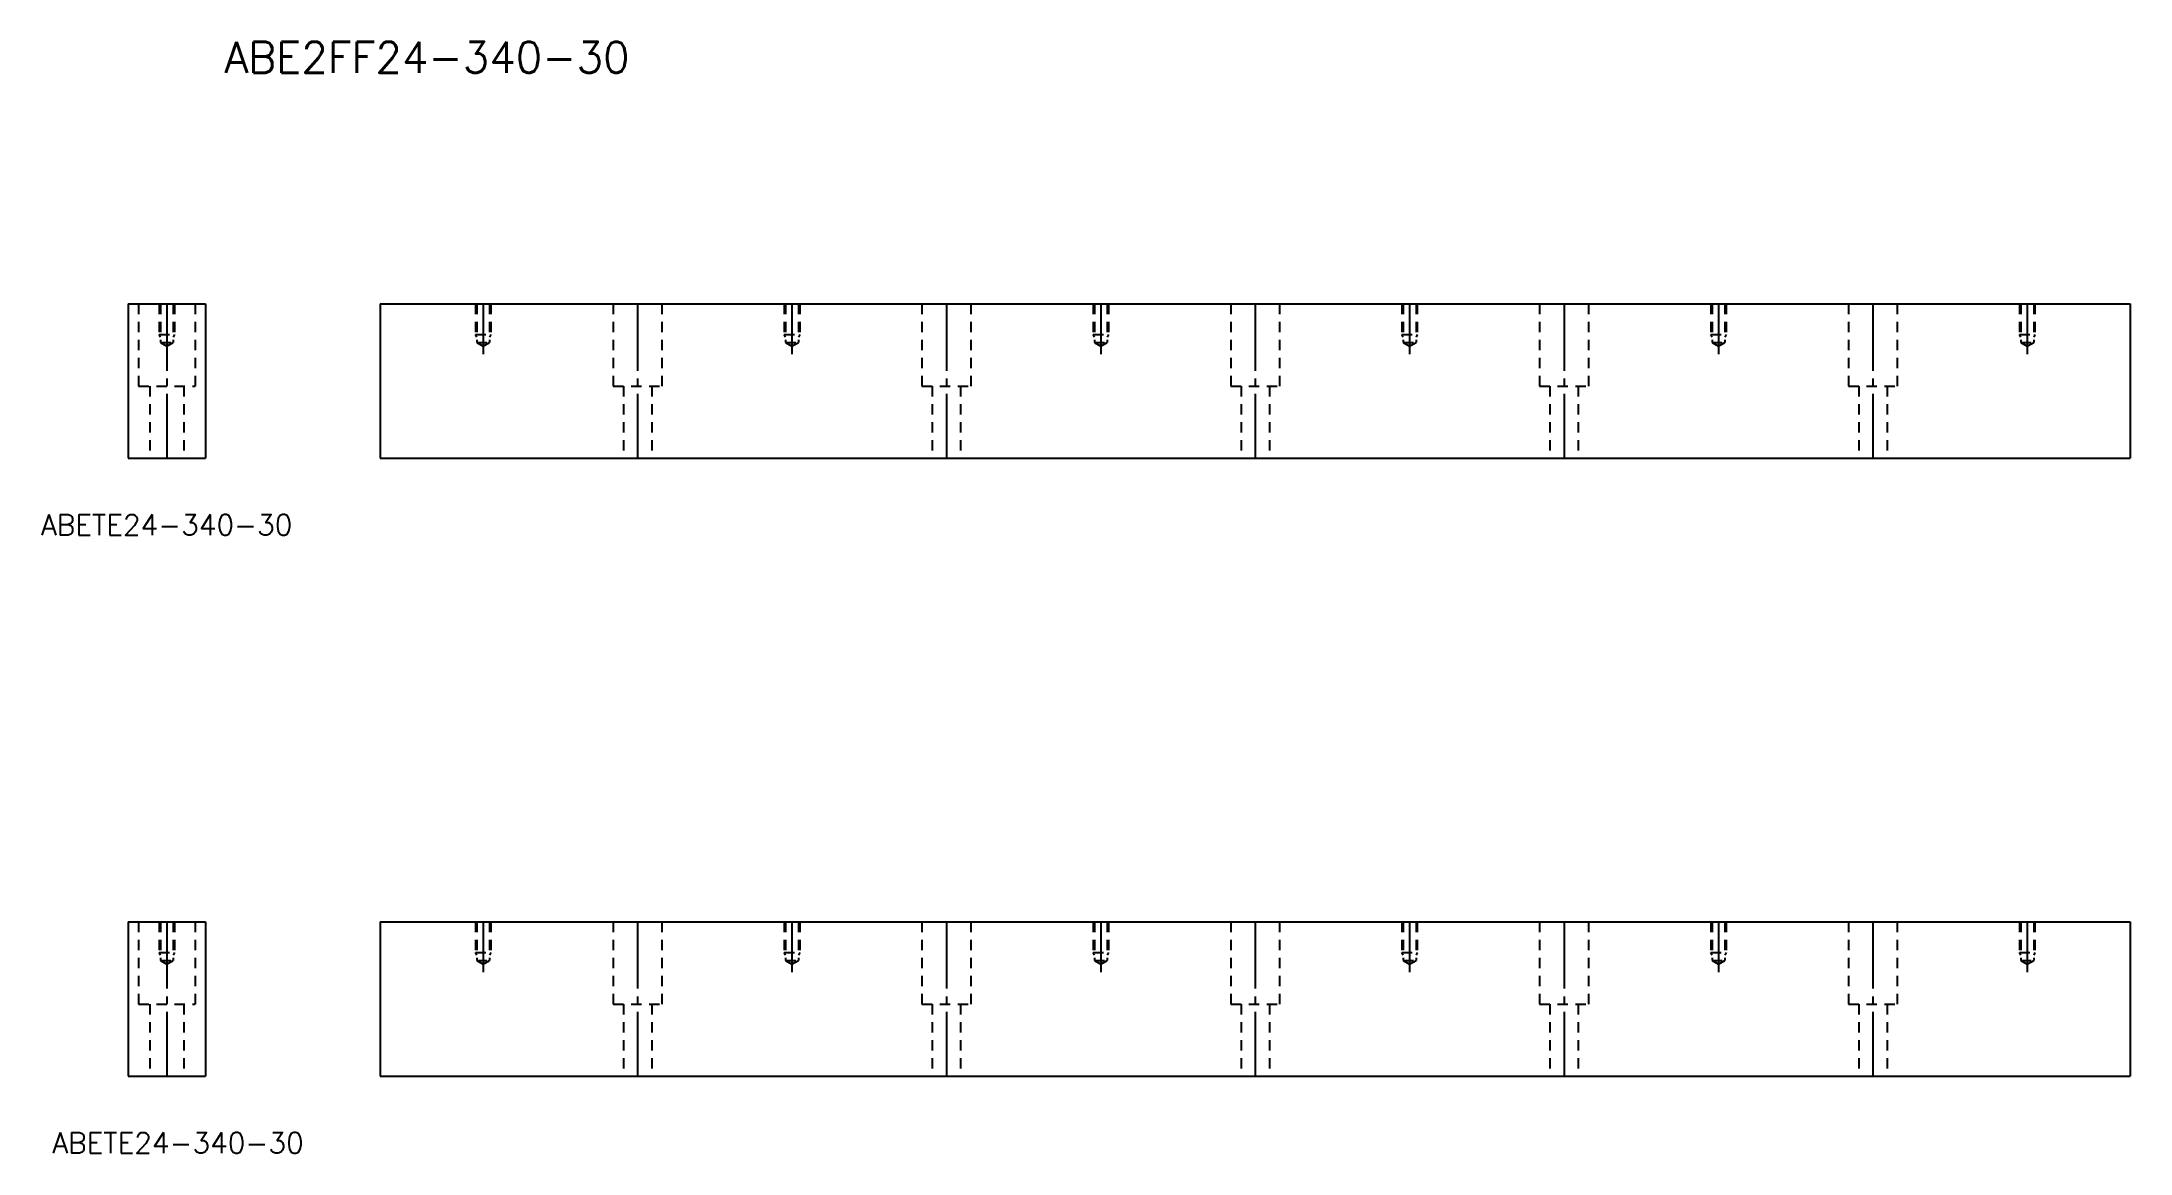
# Model space of a CAD drawing. Extents: x 3 to 408, y 121 to 337.
import ezdxf

# ---------------------------------------------------------------- set-up
doc = ezdxf.new("R2010")
doc.units = 0
doc.header["$MEASUREMENT"] = 0
doc.linetypes.add('CENTER', pattern=[17.5, 13, -1.5, 1.5, -1.5])
doc.linetypes.add('DASHED', pattern=[3.5, 2, -1.5])
doc.layers.get('0').update_dxf_attribs({"linetype": 'CONTINUOUS'})
doc.layers.add('CENTER', color=1, linetype='CENTER')
doc.styles.get("Standard").update_dxf_attribs({"font": 'txt.shx', "bigfont": '@extfont2.shx'})

msp = doc.modelspace()

# ---------------------------------------------------------------- linework, layer by layer
at = {"color": 7, "linetype": 'Continuous'}
for p, q in [((19.46, 286.25), (19.46, 256.25)), ((19.46, 286.25), (34.46, 286.25)), ((34.46, 286.25), (34.46, 256.25)), ((68.4, 286.25), (408.4, 286.25)), ((68.4, 286.25), (68.4, 256.25)), ((408.4, 286.25), (408.4, 256.25)), ((19.46, 256.25), (34.46, 256.25)), ((68.4, 256.25), (408.4, 256.25)), ((19.46, 166.25), (19.46, 136.25)), ((19.46, 166.25), (34.46, 166.25)), ((34.46, 166.25), (34.46, 136.25)), ((68.4, 166.25), (408.4, 166.25)), ((68.4, 166.25), (68.4, 136.25)), ((408.4, 166.25), (408.4, 136.25)), ((19.46, 136.25), (34.46, 136.25)), ((68.4, 136.25), (408.4, 136.25))]:
    msp.add_line(p, q, dxfattribs=at)
at = {"color": 3, "linetype": 'DASHED'}
for p, q in [((21.46, 286.25), (21.46, 270.25)), ((25.46, 286.25), (25.46, 280.25)), ((25.71, 286.25), (25.71, 278.75)), ((28.21, 286.25), (28.21, 278.75)), ((28.46, 286.25), (28.46, 280.25)), ((32.46, 286.25), (32.46, 270.25)), ((86.9, 286.25), (86.9, 280.25)), ((87.15, 286.25), (87.15, 278.75)), ((89.65, 286.25), (89.65, 278.75)), ((89.9, 286.25), (89.9, 280.25)), ((113.65, 286.25), (113.65, 270.25)), ((123.15, 286.25), (123.15, 270.25)), ((146.9, 286.25), (146.9, 280.25)), ((147.15, 286.25), (147.15, 278.75)), ((149.65, 286.25), (149.65, 278.75)), ((149.9, 286.25), (149.9, 280.25)), ((173.65, 286.25), (173.65, 270.25)), ((183.15, 286.25), (183.15, 270.25)), ((206.9, 286.25), (206.9, 280.25)), ((207.15, 286.25), (207.15, 278.75)), ((209.65, 286.25), (209.65, 278.75)), ((209.9, 286.25), (209.9, 280.25)), ((233.65, 286.25), (233.65, 270.25)), ((243.15, 286.25), (243.15, 270.25)), ((266.9, 286.25), (266.9, 280.25)), ((267.15, 286.25), (267.15, 278.75)), ((269.65, 286.25), (269.65, 278.75)), ((269.9, 286.25), (269.9, 280.25)), ((293.65, 286.25), (293.65, 270.25)), ((303.15, 286.25), (303.15, 270.25)), ((326.9, 286.25), (326.9, 280.25)), ((327.15, 286.25), (327.15, 278.75)), ((329.65, 286.25), (329.65, 278.75)), ((329.9, 286.25), (329.9, 280.25)), ((353.65, 286.25), (353.65, 270.25)), ((363.15, 286.25), (363.15, 270.25)), ((386.9, 286.25), (386.9, 280.25)), ((387.15, 286.25), (387.15, 278.75)), ((389.65, 286.25), (389.65, 278.75)), ((389.9, 286.25), (389.9, 280.25)), ((25.71, 279.75), (25.46, 280.25)), ((25.46, 280.25), (28.46, 280.25)), ((28.46, 280.25), (28.21, 279.75)), ((86.9, 280.25), (89.9, 280.25)), ((87.15, 279.75), (86.9, 280.25)), ((89.9, 280.25), (89.65, 279.75)), ((147.15, 279.75), (146.9, 280.25)), ((146.9, 280.25), (149.9, 280.25)), ((149.9, 280.25), (149.65, 279.75)), ((207.15, 279.75), (206.9, 280.25)), ((206.9, 280.25), (209.9, 280.25)), ((209.9, 280.25), (209.65, 279.75)), ((267.15, 279.75), (266.9, 280.25)), ((266.9, 280.25), (269.9, 280.25)), ((269.9, 280.25), (269.65, 279.75)), ((327.15, 279.75), (326.9, 280.25)), ((326.9, 280.25), (329.9, 280.25)), ((329.9, 280.25), (329.65, 279.75)), ((387.15, 279.75), (386.9, 280.25)), ((386.9, 280.25), (389.9, 280.25)), ((389.9, 280.25), (389.65, 279.75)), ((25.71, 278.75), (26.96, 278.02)), ((25.71, 278.75), (28.21, 278.75)), ((26.96, 278.02), (28.21, 278.75)), ((87.15, 278.75), (89.65, 278.75)), ((87.15, 278.75), (88.4, 278.02)), ((88.4, 278.02), (89.65, 278.75)), ((147.15, 278.75), (148.4, 278.02)), ((147.15, 278.75), (149.65, 278.75)), ((148.4, 278.02), (149.65, 278.75)), ((207.15, 278.75), (208.4, 278.02)), ((207.15, 278.75), (209.65, 278.75)), ((208.4, 278.02), (209.65, 278.75)), ((267.15, 278.75), (268.4, 278.02)), ((267.15, 278.75), (269.65, 278.75)), ((268.4, 278.02), (269.65, 278.75)), ((327.15, 278.75), (328.4, 278.02)), ((327.15, 278.75), (329.65, 278.75)), ((328.4, 278.02), (329.65, 278.75)), ((387.15, 278.75), (388.4, 278.02)), ((387.15, 278.75), (389.65, 278.75)), ((388.4, 278.02), (389.65, 278.75)), ((21.46, 270.25), (32.46, 270.25)), ((23.66, 270.25), (23.66, 256.25)), ((30.26, 270.25), (30.26, 256.25)), ((113.65, 270.25), (123.15, 270.25)), ((115.65, 270.25), (115.65, 256.25)), ((121.15, 270.25), (121.15, 256.25)), ((173.65, 270.25), (183.15, 270.25)), ((175.65, 270.25), (175.65, 256.25)), ((181.15, 270.25), (181.15, 256.25)), ((233.65, 270.25), (243.15, 270.25)), ((235.65, 270.25), (235.65, 256.25)), ((241.15, 270.25), (241.15, 256.25)), ((293.65, 270.25), (303.15, 270.25)), ((295.65, 270.25), (295.65, 256.25)), ((301.15, 270.25), (301.15, 256.25)), ((353.65, 270.25), (363.15, 270.25)), ((355.65, 270.25), (355.65, 256.25)), ((361.15, 270.25), (361.15, 256.25)), ((21.46, 166.25), (21.46, 150.25)), ((25.46, 166.25), (25.46, 160.25)), ((25.71, 166.25), (25.71, 158.75)), ((28.21, 166.25), (28.21, 158.75)), ((28.46, 166.25), (28.46, 160.25)), ((32.46, 166.25), (32.46, 150.25)), ((86.9, 166.25), (86.9, 160.25)), ((87.15, 166.25), (87.15, 158.75)), ((89.65, 166.25), (89.65, 158.75)), ((89.9, 166.25), (89.9, 160.25)), ((113.65, 166.25), (113.65, 150.25)), ((123.15, 166.25), (123.15, 150.25)), ((146.9, 166.25), (146.9, 160.25)), ((147.15, 166.25), (147.15, 158.75)), ((149.65, 166.25), (149.65, 158.75)), ((149.9, 166.25), (149.9, 160.25)), ((173.65, 166.25), (173.65, 150.25)), ((183.15, 166.25), (183.15, 150.25)), ((206.9, 166.25), (206.9, 160.25)), ((207.15, 166.25), (207.15, 158.75)), ((209.65, 166.25), (209.65, 158.75)), ((209.9, 166.25), (209.9, 160.25)), ((233.65, 166.25), (233.65, 150.25)), ((243.15, 166.25), (243.15, 150.25)), ((266.9, 166.25), (266.9, 160.25)), ((267.15, 166.25), (267.15, 158.75)), ((269.65, 166.25), (269.65, 158.75)), ((269.9, 166.25), (269.9, 160.25)), ((293.65, 166.25), (293.65, 150.25)), ((303.15, 166.25), (303.15, 150.25)), ((326.9, 166.25), (326.9, 160.25)), ((327.15, 166.25), (327.15, 158.75)), ((329.65, 166.25), (329.65, 158.75)), ((329.9, 166.25), (329.9, 160.25)), ((353.65, 166.25), (353.65, 150.25)), ((363.15, 166.25), (363.15, 150.25)), ((386.9, 166.25), (386.9, 160.25)), ((387.15, 166.25), (387.15, 158.75)), ((389.65, 166.25), (389.65, 158.75)), ((389.9, 166.25), (389.9, 160.25)), ((25.71, 159.75), (25.46, 160.25)), ((25.46, 160.25), (28.46, 160.25)), ((25.71, 158.75), (26.96, 158.02)), ((25.71, 158.75), (28.21, 158.75)), ((26.96, 158.02), (28.21, 158.75)), ((28.46, 160.25), (28.21, 159.75)), ((86.9, 160.25), (89.9, 160.25)), ((87.15, 159.75), (86.9, 160.25)), ((87.15, 158.75), (89.65, 158.75)), ((87.15, 158.75), (88.4, 158.02)), ((88.4, 158.02), (89.65, 158.75)), ((89.9, 160.25), (89.65, 159.75)), ((147.15, 159.75), (146.9, 160.25)), ((146.9, 160.25), (149.9, 160.25)), ((147.15, 158.75), (148.4, 158.02)), ((147.15, 158.75), (149.65, 158.75)), ((148.4, 158.02), (149.65, 158.75)), ((149.9, 160.25), (149.65, 159.75)), ((207.15, 159.75), (206.9, 160.25)), ((206.9, 160.25), (209.9, 160.25)), ((207.15, 158.75), (208.4, 158.02)), ((207.15, 158.75), (209.65, 158.75)), ((208.4, 158.02), (209.65, 158.75)), ((209.9, 160.25), (209.65, 159.75)), ((267.15, 159.75), (266.9, 160.25)), ((266.9, 160.25), (269.9, 160.25)), ((267.15, 158.75), (268.4, 158.02)), ((267.15, 158.75), (269.65, 158.75)), ((268.4, 158.02), (269.65, 158.75)), ((269.9, 160.25), (269.65, 159.75)), ((327.15, 159.75), (326.9, 160.25)), ((326.9, 160.25), (329.9, 160.25)), ((327.15, 158.75), (328.4, 158.02)), ((327.15, 158.75), (329.65, 158.75)), ((328.4, 158.02), (329.65, 158.75)), ((329.9, 160.25), (329.65, 159.75)), ((387.15, 159.75), (386.9, 160.25)), ((386.9, 160.25), (389.9, 160.25)), ((387.15, 158.75), (388.4, 158.02)), ((387.15, 158.75), (389.65, 158.75)), ((388.4, 158.02), (389.65, 158.75)), ((389.9, 160.25), (389.65, 159.75)), ((21.46, 150.25), (32.46, 150.25)), ((23.66, 150.25), (23.66, 136.25)), ((30.26, 150.25), (30.26, 136.25)), ((113.65, 150.25), (123.15, 150.25)), ((115.65, 150.25), (115.65, 136.25)), ((121.15, 150.25), (121.15, 136.25)), ((173.65, 150.25), (183.15, 150.25)), ((175.65, 150.25), (175.65, 136.25)), ((181.15, 150.25), (181.15, 136.25)), ((233.65, 150.25), (243.15, 150.25)), ((235.65, 150.25), (235.65, 136.25)), ((241.15, 150.25), (241.15, 136.25)), ((293.65, 150.25), (303.15, 150.25)), ((295.65, 150.25), (295.65, 136.25)), ((301.15, 150.25), (301.15, 136.25)), ((353.65, 150.25), (363.15, 150.25)), ((355.65, 150.25), (355.65, 136.25)), ((361.15, 150.25), (361.15, 136.25))]:
    msp.add_line(p, q, dxfattribs=at)
at = {"layer": 'CENTER', "color": 1, "linetype": 'CENTER'}
for p, q in [((26.96, 286.25), (26.96, 256.25)), ((88.4, 286.25), (88.4, 276.45)), ((118.4, 286.25), (118.4, 256.25)), ((148.4, 286.25), (148.4, 276.45)), ((178.4, 286.25), (178.4, 256.25)), ((208.4, 286.25), (208.4, 276.45)), ((238.4, 286.25), (238.4, 256.25)), ((268.4, 286.25), (268.4, 276.45)), ((298.4, 286.25), (298.4, 256.25)), ((328.4, 286.25), (328.4, 276.45)), ((358.4, 286.25), (358.4, 256.25)), ((388.4, 286.25), (388.4, 276.45)), ((26.96, 166.25), (26.96, 136.25)), ((88.4, 166.25), (88.4, 156.45)), ((118.4, 166.25), (118.4, 136.25)), ((148.4, 166.25), (148.4, 156.45)), ((178.4, 166.25), (178.4, 136.25)), ((208.4, 166.25), (208.4, 156.45)), ((238.4, 166.25), (238.4, 136.25)), ((268.4, 166.25), (268.4, 156.45)), ((298.4, 166.25), (298.4, 136.25)), ((328.4, 166.25), (328.4, 156.45)), ((358.4, 166.25), (358.4, 136.25)), ((388.4, 166.25), (388.4, 156.45))]:
    msp.add_line(p, q, dxfattribs=at)

# ---------------------------------------------------------------- texts
at = {"color": 7, "linetype": 'Continuous'}
for s, height, p in [('ABE2FF24-340-30', 6, (38.16, 331.12)), ('ABETE24-340-30', 4, (2.48, 241.3)), ('ABETE24-340-30', 4, (4.68, 121.3))]:
    msp.add_text(s, height=height, dxfattribs=at).set_placement(p)

doc.saveas('drawing.dxf')
